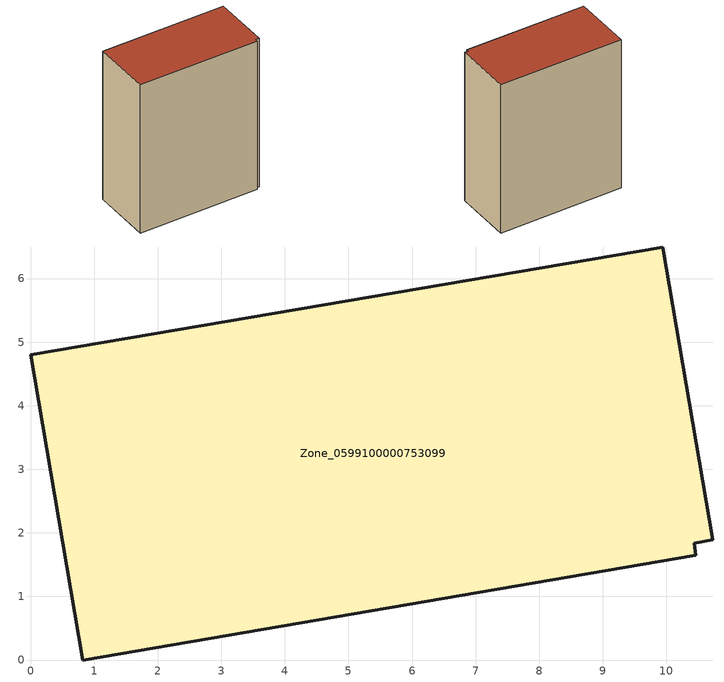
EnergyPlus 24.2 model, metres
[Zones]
Zone_0599100000753099
 floor ground (C_G): 0,4.8 9.95,6.5 10.73,1.89 10.44,1.83 10.46,1.65 0.82,0 z0.95
 wall outside (C_F): 9.95,6.5 0,4.8 0.82,0 10.46,1.65 10.44,1.83 10.73,1.89 9.95,6.5 z0.95:13.76
 roof outside (C_R): 0.82,0 10.46,1.65 10.44,1.83 10.73,1.89 9.95,6.5 0,4.8 z13.76
[BUILDING]
Pand.0599100000753099: North Axis=0; Terrain=City; Loads Convergence Tolerance Value=0.04; Temperature Convergence Tolerance Value=0.4; Solar Distribution=FullExterior; Maximum Number of Warmup Days=25; Minimum Number of Warmup Days=1
[Site:Location]
Rotterdam.The.Hague.AP_ZH_NLD Design_Conditions: Latitude=51.96; Longitude=4.45; Time Zone=1; Elevation=-4.5
[SITE:GROUNDTEMPERATURE:BUILDINGSURFACE]
18, 18, 18, 18, 18, 18, 18, 18, 18, 18, 18, 18
[MATERIAL] Thermal Absorptance=0.9; Solar Absorptance=0.7; Visible Absorptance=0.7
Name | Roughness | Thickness | Conductivity | Density | Specific Heat
G.TC.2006-2014 | MediumSmooth | 0.15 | 0.06 | 540 | 1210
F.TC.2006-2014 | Rough | 0.3 | 0.12 | 1920 | 840
R.TC.2006-2014 | MediumRough | 0.2 | 0.08 | 1500 | 1000
[CONSTRUCTION]
C_G: G.TC.2006-2014
C_F: F.TC.2006-2014
C_R: R.TC.2006-2014
[ZONE]
Zone_0599100000753099: Type=1; Multiplier=1; Ceiling Height=Autocalculate; Volume=Autocalculate; Floor Area=autocalculate; Part of Total Floor Area=Yes
[ZONEINFILTRATION:DESIGNFLOWRATE]
Infil_Zone_0599100000753099: Zone or ZoneList or Space or SpaceList=Zone_0599100000753099; Schedule=AlwaysOn; Design Flow Rate Calculation Method=Flow/Area; Flow Rate per Floor Area=0.0015; Constant Term Coefficient=1; Temperature Term Coefficient=0; Velocity Term Coefficient=0; Velocity Squared Term Coefficient=0
[HVACTEMPLATE:ZONE:IDEALLOADSAIRSYSTEM]
Zone_0599100000753099: Maximum Heating Supply Air Temperature=50; Minimum Cooling Supply Air Temperature=13; Maximum Heating Supply Air Humidity Ratio=0.0156; Minimum Cooling Supply Air Humidity Ratio=0.0077; Heating Limit=NoLimit; Cooling Limit=NoLimit; Dehumidification Control Type=ConstantSensibleHeatRatio; Cooling Sensible Heat Ratio=0.7; Dehumidification Setpoint=60; Humidification Control Type=None; Humidification Setpoint=30; Outdoor Air Method=None; Outdoor Air Flow Rate per Person=0.00944; Outdoor Air Flow Rate per Zone Floor Area=0; Outdoor Air Flow Rate per Zone=0; Demand Controlled Ventilation Type=None; Outdoor Air Economizer Type=NoEconomizer; Heat Recovery Type=None; Sensible Heat Recovery Effectiveness=0.7; Latent Heat Recovery Effectiveness=0.65
[ZONECONTROL:THERMOSTAT]
ThermostatControl_Zone_0599100000753099: Zone or ZoneList=Zone_0599100000753099; Control Type Schedule=DualSetpointControlType; Control 1=Thermostat_Zone_0599100000753099; Temperature Difference Between Cutout And Setpoint=0
[THERMOSTATSETPOINT:DUALSETPOINT]
Thermostat_Zone_0599100000753099: Heating Setpoint Temperature Schedule=HeatingSetpoint_Zone_0599100000753099; Cooling Setpoint Temperature Schedule=CoolingSetpoint_Zone_0599100000753099
[SCHEDULE:COMPACT]
HeatingSetpoint_Zone_0599100000753099: Through: 12/31, For: AllDays, Until: 24:00, 21
CoolingSetpoint_Zone_0599100000753099: Through: 12/31, For: AllDays, Until: 24:00, 24
DualSetpointControlType: Through: 12/31, For: AllDays, Until: 24:00, 4
AlwaysOn: Through: 12/31, For: AllDays, Until: 24:00, 1
